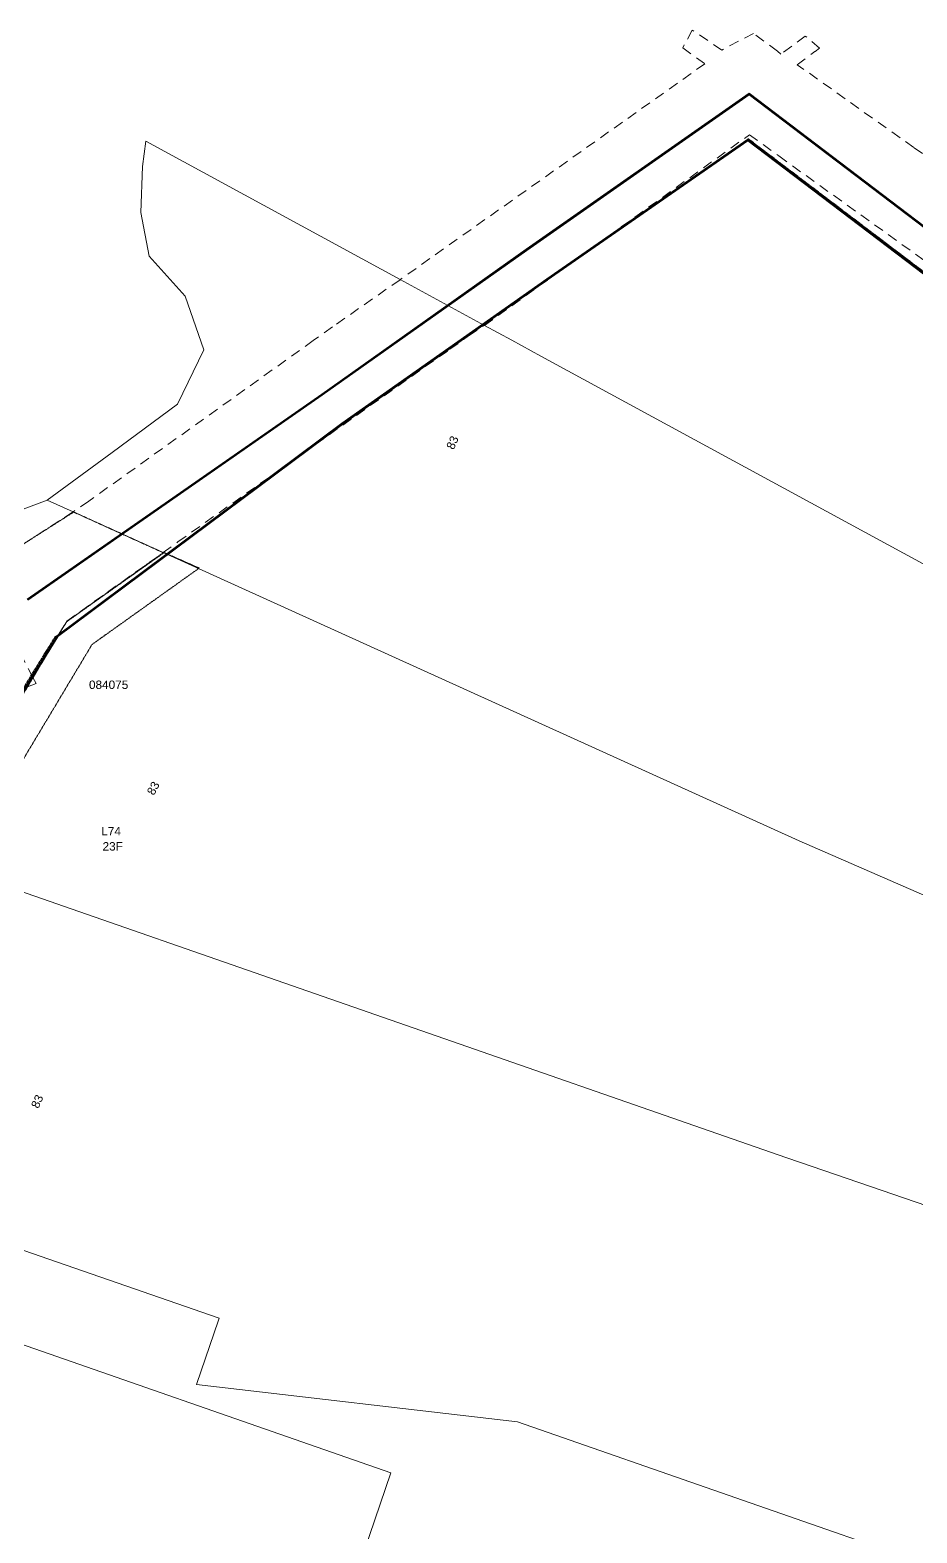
# Model space of a CAD drawing. Header units: metres. Extents: x 301341 to 310479, y 6262403 to 6265281.
# Drawn here: x 302603.3 to 302866.3, y 6264835.2 to 6265281.2 of the extents above; entities that cross this region are included whole.
import ezdxf

# ---------------------------------------------------------------- set-up
doc = ezdxf.new("R2010")
doc.units = ezdxf.units.M
for name, pattern in [('Cable Exist OH', [1, 1, 0]), ('Dash', [5, 3, -2]), ('HIDDEN', [0.375, 0.25, -0.125]), ('HIDDEN2', [0.1875, 0.125, -0.0625])]:
    doc.linetypes.add(name, pattern=pattern)
doc.layers.add('_User_HV_Exist', color=7, linetype='Continuous')
doc.layers.add('Mains_TR_EXT', color=7, linetype='Continuous')
for name, color, linetype, lineweight in [('Cadastre Easements_SP_EXT', 9, 'Continuous', 5), ('Cadastre Land Parcels_SP_EXT', 9, 'Continuous', 5), ('Cadastre Other Property_SP_EXT', 9, 'HIDDEN', 5)]:
    doc.layers.add(name, color=color, linetype=linetype, lineweight=lineweight)
doc.styles.get("Standard").update_dxf_attribs({"font": 'arial.ttf'})
doc.linetypes.add('Cable E OH', pattern='A,9.4,["E",Standard,S=1.7,R=0,X=0,Y=-1],0', length=9.4)
doc.linetypes.add('Cable P UG', pattern='A,6,-0.5,["P",Standard,S=1.7,R=0,X=0.5,Y=-1],-2.9', length=9.4)

msp = doc.modelspace()

# ---------------------------------------------------------------- linework, layer by layer
at = {"layer": '_User_HV_Exist', "linetype": 'Cable E OH'}
for points in [[(302602.42, 6265112.28), (302689.77, 6265173.12), (302750.43, 6265216.12), (302816.53, 6265262.44), (302903.08, 6265196.66), (302978.98, 6265139.91), (303054.64, 6265055.44), (303127.76, 6264970.53), (303196.49, 6264890.56), (303262.44, 6264813.95), (303394.95, 6264773.85), (303467.71, 6264751.92), (303530.28, 6264733.3), (303596.89, 6264832.68), (303650.22, 6264912.19)], [(303659.45, 6264905.95), (303605.32, 6264827.29), (303605.32, 6264827.29), (303534.25, 6264720.83), (303435.22, 6264750.26), (303324.01, 6264783.66), (303256.65, 6264803.13), (303188.08, 6264883.02), (303119.07, 6264963.16), (303046.1, 6265048.39), (302971.84, 6265131.22), (302896.18, 6265187.6), (302816.12, 6265248.3), (302756.69, 6265206.96), (302695.92, 6265164.14), (302611.45, 6265101.11), (302561.7, 6265020.73)]]:
    msp.add_lwpolyline(points, dxfattribs=at)
at = {"layer": '_User_HV_Exist', "linetype": 'Cable P UG'}
for points in [[(302602.65, 6265112.07), (302689.95, 6265172.88), (302750.61, 6265215.88), (302816.53, 6265262.06), (302902.9, 6265196.42), (302978.77, 6265139.68), (303054.42, 6265055.24), (303127.54, 6264970.34), (303196.27, 6264890.36), (303262.27, 6264813.69), (303394.87, 6264773.56), (303467.63, 6264751.63), (303530.41, 6264732.95), (303597.14, 6264832.51), (303650.46, 6264912.02)], [(303659.2, 6264906.12), (303605.08, 6264827.46), (303534.12, 6264721.18), (303435.31, 6264750.55), (303324.09, 6264783.95), (303256.81, 6264803.4), (303188.31, 6264883.21), (303119.3, 6264963.36), (303046.33, 6265048.59), (302972.04, 6265131.44), (302896.36, 6265187.84), (302816.13, 6265248.67), (302756.53, 6265207.21), (302695.75, 6265164.38), (302611.22, 6265101.31), (302561.44, 6265020.88)]]:
    msp.add_lwpolyline(points, dxfattribs=at)
at = {"layer": 'Cadastre Easements_SP_EXT', "linetype": 'Dash'}
for points in [[(302888.34, 6265230.05), (302865.39, 6265246.34), (302830.8, 6265270.9), (302836.08, 6265274.82), (302836.1, 6265274.83), (302837.42, 6265275.79), (302837.44, 6265275.81), (302833.2, 6265279.38), (302825.98, 6265274.03), (302824.95, 6265274.9), (302817.8, 6265280.2), (302808.45, 6265275.25), (302799.63, 6265281.18), (302799.63, 6265281.18), (302796.86, 6265275.91), (302803.43, 6265271.16), (302713.06, 6265207.13), (302713.03, 6265207.1), (302692.92, 6265193.07), (302687.28, 6265189.02), (302620.68, 6265141.38), (302616.02, 6265138.22), (302616, 6265138.2), (302597.58, 6265126.23)], [(302602.47, 6265086.31), (302604.09, 6265089.07), (302614.15, 6265105.77), (302642.7, 6265126.07), (302642.73, 6265126.09), (302647.07, 6265129.25), (302727.78, 6265186.44), (302733.35, 6265190.4), (302738.05, 6265193.54), (302816.65, 6265250.12), (302825.31, 6265243.81), (302905.45, 6265186.26)], [(302602.47, 6265086.31), (302605.05, 6265087.22), (302604.09, 6265089.07), (302600.28, 6265096.45)]]:
    msp.add_lwpolyline(points, dxfattribs=at)
at = {"layer": 'Cadastre Land Parcels_SP_EXT', "linetype": 'Continuous'}
for points in [[(302963.63, 6265070.79), (302961.67, 6265071.85), (302865.77, 6265124.07), (302800.47, 6265159.59), (302754.79, 6265184.43), (302746.16, 6265189.12), (302738.05, 6265193.54), (302713.06, 6265207.13), (302637.6, 6265248.17), (302636.64, 6265240.65), (302636.12, 6265227.06), (302638.55, 6265214.11), (302649.29, 6265202.18), (302654.77, 6265186.23), (302646.98, 6265170.13), (302627.65, 6265155.81), (302608.31, 6265141.69), (302616, 6265138.2), (302642.73, 6265126.09), (302831.42, 6265040.55), (302937.05, 6264994.43), (302963.63, 6265070.79)], [(302937.05, 6264994.43), (302831.42, 6265040.55), (302642.73, 6265126.09), (302616, 6265138.2), (302608.31, 6265141.69), (302576.07, 6265129.6), (302549.17, 6265121.84), (302531.02, 6265111.37), (302523.62, 6265089.89), (302530.93, 6265073.2), (302538.02, 6265057.66), (302539.42, 6265047.36), (302539.32, 6265046.84), (302546.4, 6265044.38), (302569.23, 6265036.43), (302572.06, 6265035.45), (302579.61, 6265032.82), (302827.4, 6264946.57), (302831.75, 6264945.12), (302910.47, 6264918.09), (302937.05, 6264994.43)], [(302710.32, 6264852.99), (302584.74, 6264896.73), (302575.02, 6264900.12), (302506.49, 6264923.99), (302510.19, 6264934.46), (302515.24, 6264948.75), (302493.96, 6264956.14), (302448.28, 6264971.99), (302446.88, 6264970.73), (302425.73, 6264953.43), (302393.15, 6264937.51), (302363.24, 6264923.15), (302343.02, 6264913.36), (302689.71, 6264792.54), (302710.32, 6264852.99)]]:
    msp.add_lwpolyline(points, close=True, dxfattribs=at)
for points in [[(302583.58, 6264925.09), (302659.31, 6264898.87), (302659.15, 6264898.31), (302652.67, 6264879.18), (302747.82, 6264868.13), (302877.37, 6264823.06), (302910.47, 6264918.09), (302910.47, 6264918.09), (302831.75, 6264945.12), (302827.4, 6264946.57), (302579.61, 6265032.82)], [(302877.37, 6264823.06), (302747.82, 6264868.13), (302652.67, 6264879.18), (302659.15, 6264898.31), (302659.31, 6264898.87), (302583.58, 6264925.09)], [(302584.74, 6264896.73), (302710.32, 6264852.99), (302689.71, 6264792.54)]]:
    msp.add_lwpolyline(points, dxfattribs=at)
at = {"layer": 'Cadastre Other Property_SP_EXT', "linetype": 'HIDDEN2'}
for points in [[(302546.41, 6265044.43), (302571.98, 6265035.57), (302614.09, 6265105.58), (302642.89, 6265126.02), (302616.19, 6265138.14), (302597.53, 6265126.26), (302594.34, 6265129.12), (302589.86, 6265124.63), (302593.35, 6265121.02), (302546.41, 6265044.43)], [(302572.04, 6265035.41), (302581.69, 6265032.1), (302621.64, 6265098.83), (302653.42, 6265121.5), (302642.89, 6265126.15), (302614.09, 6265105.58), (302572.04, 6265035.41)]]:
    msp.add_lwpolyline(points, close=True, dxfattribs=at)
at = {"layer": 'Mains_TR_EXT', "linetype": 'Cable Exist OH'}
for points in [[(302816.13, 6265249.04), (302896.54, 6265188.08), (302972.24, 6265131.67), (303046.55, 6265048.79), (303119.53, 6264963.55), (303188.54, 6264883.41), (303256.98, 6264803.66)], [(302239.63, 6264626.24), (302305.92, 6264700.74), (302372.72, 6264778.16), (302441.85, 6264857.34), (302517.67, 6264945.49), (302561.18, 6265021.03), (302611, 6265101.52)]]:
    msp.add_lwpolyline(points, dxfattribs=at)

# ---------------------------------------------------------------- texts
at = {"layer": 'Cadastre Land Parcels_SP_EXT'}
for rotation, p in [(66.0319, (302728.89, 6265156.47)), (62.3909, (302640, 6265053.88)), (66.0231, (302605.73, 6264960.94))]:
    msp.add_text('83', height=2.5, rotation=rotation, dxfattribs=at).set_placement(p)
at = {"layer": 'Cadastre Other Property_SP_EXT'}
msp.add_text('084075', height=2.5, dxfattribs=at).set_placement((302620.74, 6265085.63))
at = {"layer": 'Mains_TR_EXT'}
for s, p in [('L74', (302624.4, 6265042.18)), ('23F', (302624.77, 6265037.67))]:
    msp.add_text(s, height=2.5, dxfattribs=at).set_placement(p)

doc.saveas('drawing.dxf')
